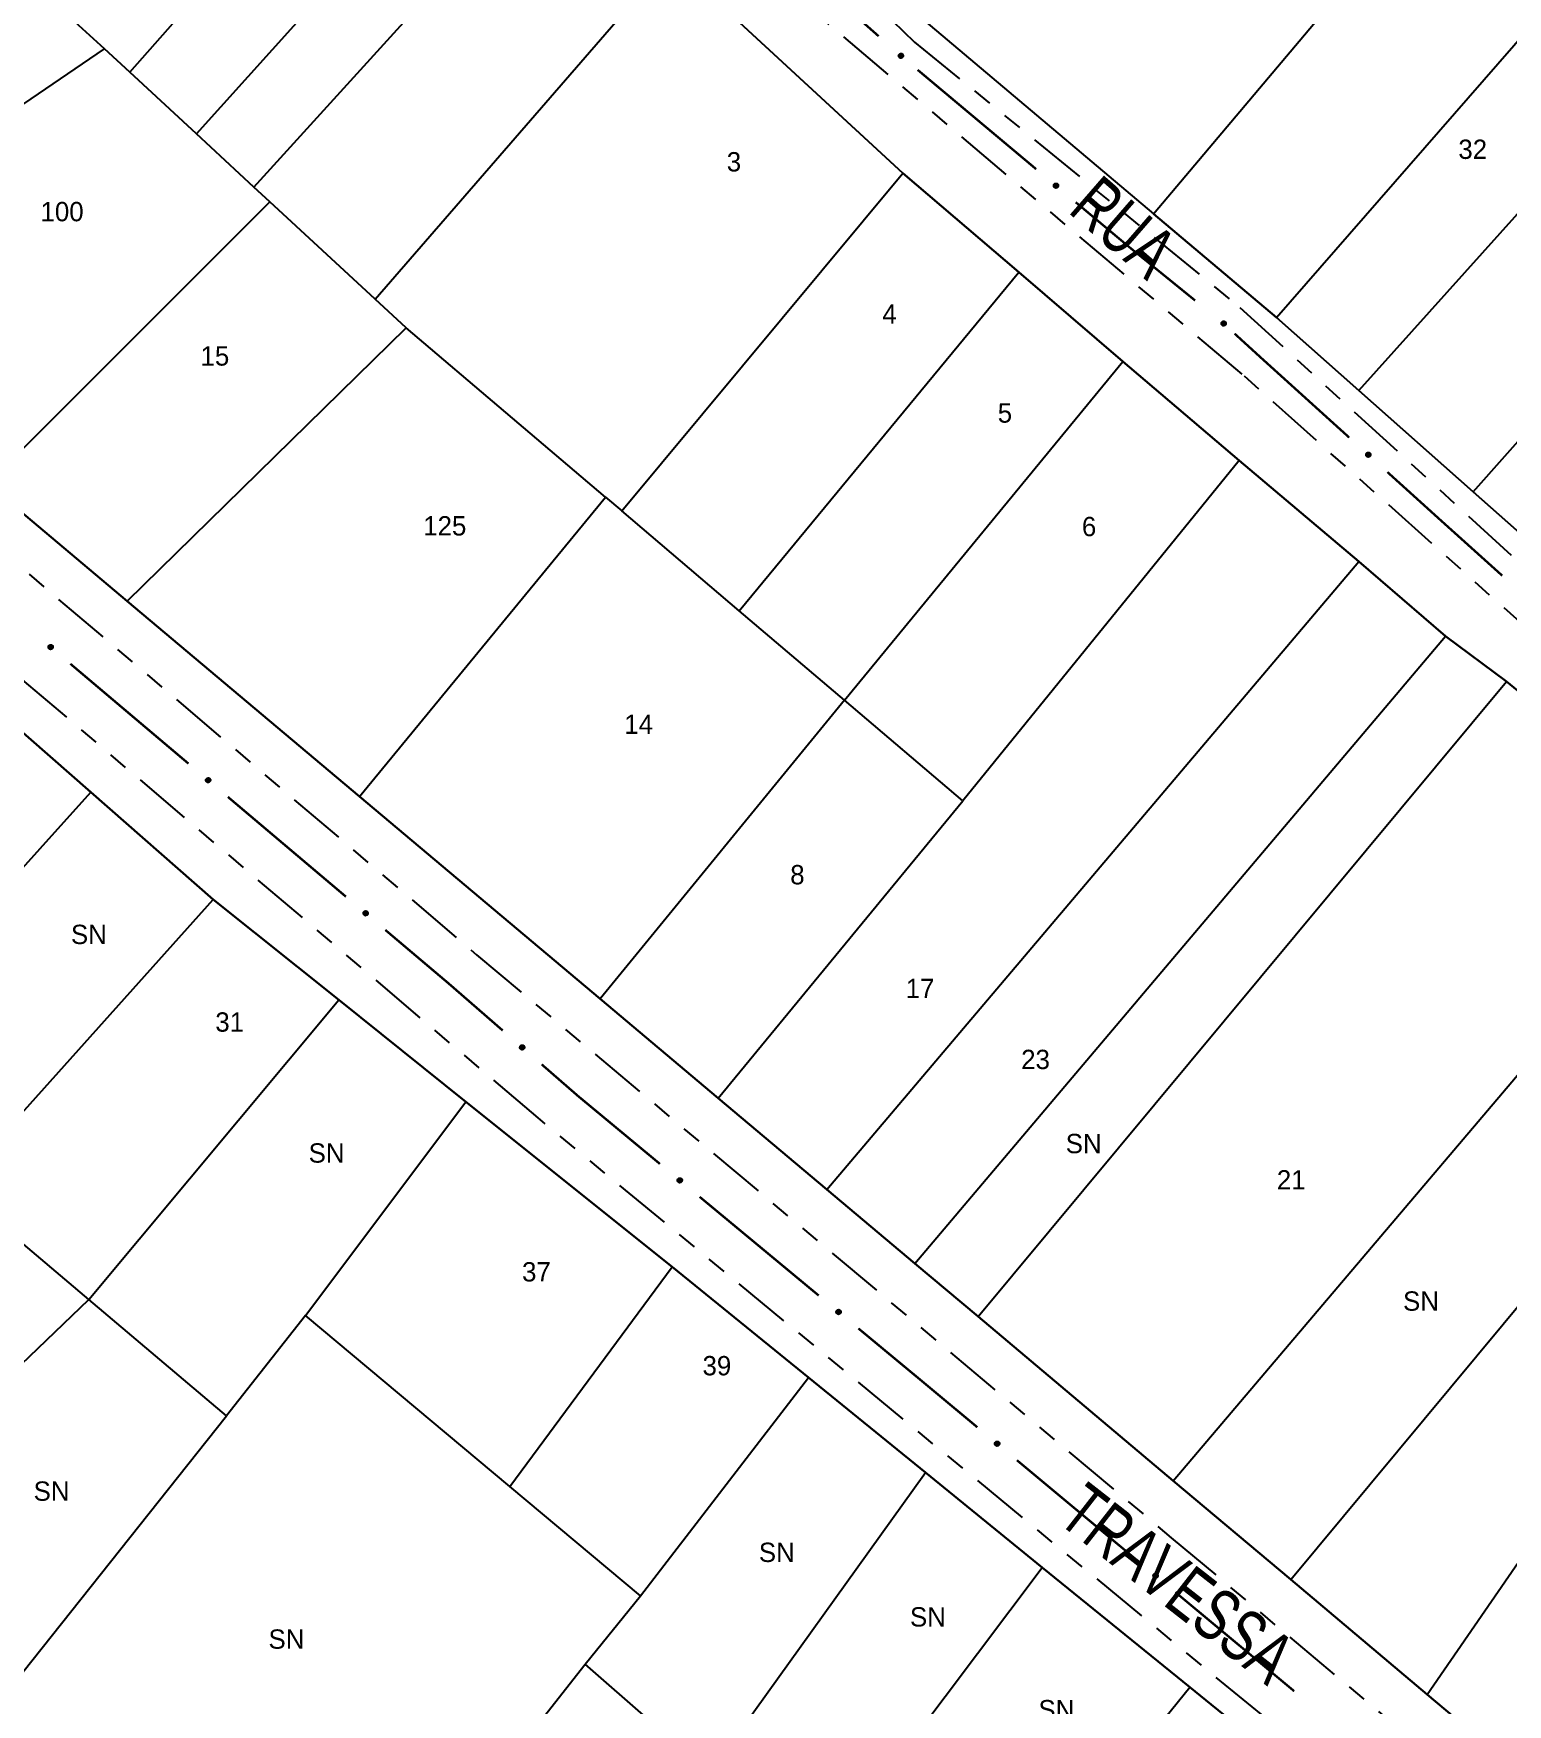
# Model space of a CAD drawing. Extents: x 204373 to 205952, y 4873300 to 4875179.
# Drawn here: x 205316.6 to 205431, y 4874105.6 to 4874235.3 of the extents above; entities that cross this region are included whole.
import ezdxf
from ezdxf.enums import TextEntityAlignment as Align

# ---------------------------------------------------------------- set-up
doc = ezdxf.new("R2010")
doc.units = 0
doc.header["$LTSCALE"] = 1.5
doc.header["$MEASUREMENT"] = 0
doc.linetypes.add('TRACO_25', pattern=[8, 3, -1, 1, -1, 1, -1])
for name, color, linetype in [('CD_MALHA_LOTES', 7, 'CONTINUOUS'), ('RU-QUADRA', 220, 'CONTINUOUS'), ('SV-EIXO-RUA-N-PAV', 6, 'CONTINUOUS'), ('SV-RUA-NAO-PAV', 7, 'CONTINUOUS'), ('SV-TXT-RUA-N-PAV', 7, 'CONTINUOUS'), ('Th_NmrPort', 1, 'CONTINUOUS')]:
    doc.layers.add(name, color=color, linetype=linetype)
doc.styles.add('ARIAL', font='ARIAL.SHX')

msp = doc.modelspace()

# ---------------------------------------------------------------- linework, layer by layer
at = {"layer": 'CD_MALHA_LOTES', "linetype": 'Continuous', "flags": 128}
for points in [[(205324.058818, 4874232.318203), (205347.461027, 4874258.823812)], [(205329.233176, 4874227.533693), (205352.819188, 4874253.740429)], [(205333.697583, 4874223.405646), (205357.215628, 4874249.309642)], [(205403.486525, 4874221.331145), (205423.035667, 4874244.511435)], [(205343.105404, 4874214.706633), (205366.008507, 4874241.135012)], [(205366.008507, 4874241.135012), (205384.04078, 4874224.476626)], [(205322.110317, 4874234.119899), (205316.685948, 4874239.07418)], [(205384.007155, 4874237.757355), (205403.486525, 4874221.331145)], [(205413.036014, 4874213.278426), (205432.513536, 4874235.599228)], [(205294.915283, 4874215.617747), (205322.110317, 4874234.119899)], [(205324.058818, 4874232.318203), (205322.110317, 4874234.119899)], [(205419.418702, 4874207.62716), (205442.510562, 4874233.294912)], [(205329.233176, 4874227.533693), (205324.058818, 4874232.318203)], [(205333.697583, 4874223.405646), (205329.233176, 4874227.533693)], [(205428.307306, 4874199.757143), (205451.66628, 4874226.048678)], [(205334.929156, 4874222.266862), (205333.697583, 4874223.405646)], [(205362.239125, 4874198.267945), (205384.04078, 4874224.476626)], [(205384.04078, 4874224.476626), (205393.041818, 4874216.797111)], [(205313.025006, 4874200.386391), (205334.929156, 4874222.266862)], [(205343.105404, 4874214.706633), (205334.929156, 4874222.266862)], [(205413.036014, 4874213.278426), (205403.486525, 4874221.331145)], [(205371.354912, 4874190.5217), (205393.041818, 4874216.797111)], [(205393.041818, 4874216.797111), (205401.111331, 4874209.879072)], [(205345.503237, 4874212.489459), (205343.105404, 4874214.706633)], [(205419.418702, 4874207.62716), (205413.036014, 4874213.278426)], [(205323.848687, 4874191.28303), (205345.503237, 4874212.489459)], [(205360.97276, 4874199.344053), (205345.503237, 4874212.489459)], [(205379.520457, 4874183.582934), (205401.111331, 4874209.879072)], [(205401.111331, 4874209.879072), (205410.152151, 4874202.198899)], [(205428.307306, 4874199.757143), (205419.418702, 4874207.62716)], [(205410.152151, 4874202.198899), (205388.711997, 4874175.772317)], [(205410.152151, 4874202.198899), (205419.441579, 4874194.341076)], [(205323.848687, 4874191.28303), (205313.025006, 4874200.386391)], [(205341.88527, 4874176.113189), (205360.97276, 4874199.344053)], [(205360.97276, 4874199.344053), (205362.239125, 4874198.267945)], [(205437.047907, 4874192.018169), (205428.307306, 4874199.757143)], [(205371.354912, 4874190.5217), (205362.239125, 4874198.267945)], [(205378.153209, 4874145.60969), (205419.441579, 4874194.341076)], [(205419.441579, 4874194.341076), (205426.15043, 4874188.54947)], [(205341.88527, 4874176.113189), (205323.848687, 4874191.28303)], [(205379.520457, 4874183.582934), (205371.354912, 4874190.5217)], [(205384.985221, 4874139.86356), (205426.15043, 4874188.54947)], [(205426.15043, 4874188.54947), (205430.890341, 4874185.046057)], [(205389.878553, 4874135.747977), (205430.890341, 4874185.046057)], [(205430.890341, 4874185.046057), (205446.698875, 4874172.10001)], [(205313.014924, 4874183.448838), (205321.02963, 4874176.437127)], [(205379.520457, 4874183.582934), (205360.553736, 4874160.411896)], [(205388.711997, 4874175.772317), (205379.520457, 4874183.582934)], [(205301.809273, 4874155.118907), (205321.02963, 4874176.437127)], [(205321.02963, 4874176.437127), (205330.533667, 4874168.122468)], [(205360.553736, 4874160.411896), (205341.88527, 4874176.113189)], [(205369.722237, 4874152.70064), (205388.711997, 4874175.772317)], [(205405.027231, 4874123.007036), (205446.698875, 4874172.10001)], [(205310.533368, 4874145.830083), (205330.533667, 4874168.122468)], [(205330.533667, 4874168.122468), (205340.277889, 4874160.321019)], [(205414.140844, 4874115.341944), (205455.417263, 4874164.960279)], [(205320.880262, 4874137.083412), (205340.277889, 4874160.321019)], [(205340.277889, 4874160.321019), (205350.148369, 4874152.418485)], [(205369.722237, 4874152.70064), (205360.553736, 4874160.411896)], [(205337.705678, 4874135.848418), (205350.148369, 4874152.418485)], [(205350.148369, 4874152.418485), (205366.134938, 4874139.619269)], [(205378.153209, 4874145.60969), (205369.722237, 4874152.70064)], [(205320.880262, 4874137.083412), (205310.533368, 4874145.830083)], [(205384.985221, 4874139.86356), (205378.153209, 4874145.60969)], [(205353.557564, 4874122.567108), (205366.134938, 4874139.619269)], [(205366.134938, 4874139.619269), (205376.730424, 4874131.015825)], [(205389.878553, 4874135.747977), (205384.985221, 4874139.86356)], [(205297.224481, 4874114.369354), (205320.880262, 4874137.083412)], [(205331.568802, 4874128.047932), (205320.880262, 4874137.083412)], [(205337.705678, 4874135.848418), (205331.568802, 4874128.047932)], [(205353.557564, 4874122.567108), (205337.705678, 4874135.848418)], [(205405.027231, 4874123.007036), (205389.878553, 4874135.747977)], [(205363.694975, 4874114.073601), (205376.730424, 4874131.015825)], [(205376.730424, 4874131.015825), (205385.807075, 4874123.645662)], [(205424.731782, 4874106.434334), (205441.537969, 4874130.811851)], [(205311.246531, 4874102.484626), (205331.568802, 4874128.047932)], [(205369.059721, 4874100.320716), (205385.807075, 4874123.645662)], [(205385.807075, 4874123.645662), (205394.869824, 4874116.286788)], [(205363.694975, 4874114.073601), (205353.557564, 4874122.567108)], [(205414.140844, 4874115.341944), (205405.027231, 4874123.007036)], [(205377.361339, 4874093.039788), (205394.869824, 4874116.286788)], [(205394.869824, 4874116.286788), (205406.317276, 4874106.991554)], [(205424.731782, 4874106.434334), (205414.140844, 4874115.341944)], [(205359.406556, 4874108.787016), (205363.694975, 4874114.073601)], [(205337.177399, 4874080.506291), (205359.406556, 4874108.787016)], [(205369.059721, 4874100.320716), (205359.406556, 4874108.787016)], [(205387.69413, 4874083.977423), (205406.317276, 4874106.991554)], [(205406.317276, 4874106.991554), (205417.88584, 4874097.59798)], [(205435.202952, 4874097.627456), (205424.731782, 4874106.434334)]]:
    msp.add_lwpolyline(points, dxfattribs=at)
at = {"layer": 'RU-QUADRA', "linetype": 'Continuous', "flags": 128}
msp.add_lwpolyline([(205510.289089, 4874220.050149), (205485.82577, 4874241.694844), (205477.194549, 4874249.331589), (205471.980414, 4874253.94496), (205464.498904, 4874260.564463), (205458.742791, 4874265.657365), (205446.339677, 4874275.775341), (205430.390427, 4874288.786116), (205422.733798, 4874280.362642), (205414.438543, 4874271.23658), (205405.302854, 4874261.185912), (205384.007155, 4874237.757355), (205403.486525, 4874221.331145), (205413.036014, 4874213.278426), (205419.418702, 4874207.62716), (205428.307306, 4874199.757143), (205437.047907, 4874192.018169), (205463.981199, 4874168.171291), (205471.883533, 4874176.589562), (205480.151688, 4874185.397539), (205488.558932, 4874194.722405), (205497.147994, 4874204.248934), (205504.816006, 4874213.469163)], close=True, dxfattribs=at)
for points in [[(205417.88584, 4874097.59798), (205406.317276, 4874106.991554), (205394.869824, 4874116.286788), (205385.807075, 4874123.645662), (205376.730424, 4874131.015825), (205366.134938, 4874139.619269), (205350.148369, 4874152.418485), (205340.277889, 4874160.321019), (205330.533667, 4874168.122468), (205321.02963, 4874176.437127), (205313.014924, 4874183.448838), (205302.982163, 4874192.226055), (205293.873366, 4874200.194937), (205285.178129, 4874207.802014), (205276.467192, 4874215.422826), (205266.565296, 4874224.085555), (205259.498115, 4874230.268318), (205254.239624, 4874234.868738), (205234.524839, 4874252.116329)], [(205446.698875, 4874172.10001), (205430.890341, 4874185.046057), (205426.15043, 4874188.54947), (205419.441579, 4874194.341076), (205410.152151, 4874202.198899), (205401.111331, 4874209.879072), (205393.041818, 4874216.797111), (205384.04078, 4874224.476626), (205366.008507, 4874241.135012)], [(205268.06684, 4874238.198887), (205277.241737, 4874230.482253), (205282.094835, 4874226.400508), (205288.486541, 4874221.024703), (205294.915283, 4874215.617747), (205313.025006, 4874200.386391), (205323.848687, 4874191.28303), (205341.88527, 4874176.113189), (205360.553736, 4874160.411896), (205369.722237, 4874152.70064), (205378.153209, 4874145.60969), (205384.985221, 4874139.86356), (205389.878553, 4874135.747977), (205405.027231, 4874123.007036), (205414.140844, 4874115.341944), (205424.731782, 4874106.434334), (205435.202952, 4874097.627456)]]:
    msp.add_lwpolyline(points, dxfattribs=at)
at = {"layer": 'SV-EIXO-RUA-N-PAV', "const_width": 0.18}
for points in [[(205380.106983, 4874236.933626), (205382.168803, 4874235.112351)], [(205385.195811, 4874232.498061), (205394.395586, 4874224.793249)], [(205397.462178, 4874222.224978), (205401.295418, 4874219.01464)], [(205401.295418, 4874219.01464), (205401.579138, 4874218.777024)], [(205401.579138, 4874218.777024), (205406.728091, 4874214.600406)], [(205409.790483, 4874212.029313), (205411.267454, 4874210.680774)], [(205411.267454, 4874210.680774), (205411.841565, 4874210.156586)], [(205411.841565, 4874210.156586), (205418.681177, 4874203.969846)], [(205421.647639, 4874201.286546), (205425.355717, 4874197.93242)], [(205425.355717, 4874197.93242), (205425.735312, 4874197.58906)], [(205425.735312, 4874197.58906), (205430.558518, 4874193.249383)], [(205319.446815, 4874186.411899), (205328.612257, 4874178.666276)], [(205331.667404, 4874176.084402), (205340.832846, 4874168.338779)], [(205343.887994, 4874165.756905), (205348.470715, 4874161.884094)], [(205348.470715, 4874161.884094), (205348.807312, 4874161.599639)], [(205348.807312, 4874161.599639), (205353.001776, 4874157.95103)], [(205356.019753, 4874155.325803), (205358.283235, 4874153.356883)], [(205358.283235, 4874153.356883), (205358.862366, 4874152.853119)], [(205358.862366, 4874152.853119), (205365.200128, 4874147.599016)], [(205368.279542, 4874145.046134), (205377.517785, 4874137.387487)], [(205380.597199, 4874134.834604), (205385.216321, 4874131.005281)], [(205385.216321, 4874131.005281), (205385.446275, 4874130.814646)], [(205385.446275, 4874130.814646), (205389.827018, 4874127.16582)], [(205392.900522, 4874124.605825), (205402.121034, 4874116.925841)], [(205405.194538, 4874114.365846), (205412.878298, 4874107.96586)], [(205412.878298, 4874107.96586), (205413.476459, 4874107.467637)], [(205413.476459, 4874107.467637), (205414.413956, 4874106.684551)]]:
    msp.add_lwpolyline(points, dxfattribs=at)
at = {"layer": 'SV-EIXO-RUA-N-PAV'}
for points in [[(205383.856714, 4874233.763141), (205383.905366, 4874233.76814), (205383.948203, 4874233.762487), (205383.982573, 4874233.747488), (205384.00949, 4874233.726315), (205384.034587, 4874233.701553), (205384.054382, 4874233.671005), (205384.068842, 4874233.632233), (205384.074199, 4874233.583463), (205384.065524, 4874233.539962), (205384.052623, 4874233.505479), (205384.032161, 4874233.47614), (205384.007697, 4874233.452163), (205383.975285, 4874233.43265), (205383.93585, 4874233.41838), (205383.88668, 4874233.41418), (205383.844722, 4874233.42001), (205383.811858, 4874233.43539), (205383.782494, 4874233.456148), (205383.757175, 4874233.481736), (205383.737916, 4874233.511835), (205383.72362, 4874233.551565), (205383.720118, 4874233.600151), (205383.725455, 4874233.642065), (205383.740369, 4874233.675136), (205383.761457, 4874233.703586), (205383.785987, 4874233.72906), (205383.815867, 4874233.750237), (205383.856714, 4874233.763141)], [(205395.889409, 4874223.685759), (205395.938061, 4874223.690757), (205395.980898, 4874223.685104), (205396.015268, 4874223.670106), (205396.042185, 4874223.648933), (205396.067282, 4874223.624171), (205396.087077, 4874223.593622), (205396.101538, 4874223.55485), (205396.106894, 4874223.506081), (205396.098219, 4874223.46258), (205396.085318, 4874223.428096), (205396.064856, 4874223.398758), (205396.040392, 4874223.37478), (205396.00798, 4874223.355268), (205395.968545, 4874223.340997), (205395.919375, 4874223.336798), (205395.877418, 4874223.342628), (205395.844554, 4874223.358008), (205395.815189, 4874223.378766), (205395.78987, 4874223.404353), (205395.770611, 4874223.434452), (205395.756315, 4874223.474183), (205395.752813, 4874223.522769), (205395.75815, 4874223.564683), (205395.773065, 4874223.597754), (205395.794152, 4874223.626203), (205395.818682, 4874223.651677), (205395.848562, 4874223.672854), (205395.889409, 4874223.685759)], [(205408.904627, 4874212.9872), (205408.953448, 4874212.990113), (205408.996004, 4874212.982633), (205409.029702, 4874212.966179), (205409.055688, 4874212.943874), (205409.079703, 4874212.918061), (205409.098174, 4874212.886694), (205409.110962, 4874212.847339), (205409.114228, 4874212.798385), (205409.1037, 4874212.755294), (205409.089336, 4874212.721394), (205409.067638, 4874212.692958), (205409.042171, 4874212.670049), (205409.008954, 4874212.65194), (205408.968945, 4874212.63937), (205408.919641, 4874212.637277), (205408.877971, 4874212.644896), (205408.845795, 4874212.661668), (205408.817345, 4874212.683662), (205408.793143, 4874212.710309), (205408.77519, 4874212.741205), (205408.762606, 4874212.78151), (205408.761185, 4874212.830201), (205408.76831, 4874212.871849), (205408.784625, 4874212.904252), (205408.80691, 4874212.931773), (205408.832507, 4874212.956175), (205408.863265, 4874212.976055), (205408.904627, 4874212.9872)], [(205420.131697, 4874202.806218), (205420.180505, 4874202.809358), (205420.223094, 4874202.802076), (205420.256868, 4874202.785779), (205420.282958, 4874202.763595), (205420.307093, 4874202.737894), (205420.32571, 4874202.706613), (205420.338681, 4874202.667318), (205420.342175, 4874202.61838), (205420.331848, 4874202.575241), (205420.317642, 4874202.541274), (205420.296076, 4874202.512737), (205420.270716, 4874202.48971), (205420.237584, 4874202.471447), (205420.197634, 4874202.45869), (205420.148339, 4874202.456368), (205420.106634, 4874202.463793), (205420.074381, 4874202.480415), (205420.045829, 4874202.502277), (205420.021503, 4874202.528811), (205420.003406, 4874202.559622), (205419.990635, 4874202.599869), (205419.988988, 4874202.648553), (205419.995918, 4874202.690233), (205420.012083, 4874202.722711), (205420.034239, 4874202.750336), (205420.059722, 4874202.774857), (205420.090388, 4874202.79488), (205420.131697, 4874202.806218)], [(205317.880553, 4874187.879655), (205317.929227, 4874187.884437), (205317.972038, 4874187.878594), (205318.006342, 4874187.863443), (205318.033164, 4874187.842151), (205318.058151, 4874187.817277), (205318.07781, 4874187.786641), (205318.092098, 4874187.747805), (205318.097237, 4874187.699012), (205318.088369, 4874187.65555), (205318.075315, 4874187.621124), (205318.054723, 4874187.591877), (205318.030152, 4874187.568008), (205317.997654, 4874187.54864), (205317.958156, 4874187.534545), (205317.908968, 4874187.530564), (205317.867037, 4874187.536581), (205317.834241, 4874187.552106), (205317.80497, 4874187.572995), (205317.779764, 4874187.598694), (205317.76064, 4874187.628879), (205317.74652, 4874187.668672), (205317.743234, 4874187.717273), (205317.748758, 4874187.759163), (205317.763819, 4874187.792168), (205317.785032, 4874187.820523), (205317.809676, 4874187.845888), (205317.839649, 4874187.866932), (205317.880553, 4874187.879655)], [(205330.101143, 4874177.552158), (205330.149817, 4874177.55694), (205330.192628, 4874177.551097), (205330.226931, 4874177.535946), (205330.253753, 4874177.514654), (205330.27874, 4874177.48978), (205330.2984, 4874177.459144), (205330.312687, 4874177.420308), (205330.317827, 4874177.371515), (205330.308959, 4874177.328053), (205330.295904, 4874177.293627), (205330.275312, 4874177.26438), (205330.250742, 4874177.240512), (205330.218244, 4874177.221143), (205330.178746, 4874177.207048), (205330.129558, 4874177.203067), (205330.087626, 4874177.209084), (205330.054831, 4874177.22461), (205330.025559, 4874177.245498), (205330.000354, 4874177.271198), (205329.981229, 4874177.301382), (205329.96711, 4874177.341175), (205329.963824, 4874177.389776), (205329.969347, 4874177.431666), (205329.984408, 4874177.464671), (205330.005622, 4874177.493026), (205330.030265, 4874177.518391), (205330.060238, 4874177.539435), (205330.101143, 4874177.552158)], [(205342.321732, 4874167.224661), (205342.370406, 4874167.229443), (205342.413217, 4874167.2236), (205342.447521, 4874167.208449), (205342.474343, 4874167.187157), (205342.49933, 4874167.162283), (205342.518989, 4874167.131647), (205342.533277, 4874167.092811), (205342.538416, 4874167.044018), (205342.529548, 4874167.000556), (205342.516494, 4874166.96613), (205342.495902, 4874166.936883), (205342.471331, 4874166.913015), (205342.438833, 4874166.893646), (205342.399336, 4874166.879551), (205342.350147, 4874166.875571), (205342.308216, 4874166.881587), (205342.275421, 4874166.897113), (205342.246149, 4874166.918001), (205342.220943, 4874166.943701), (205342.201819, 4874166.973885), (205342.187699, 4874167.013679), (205342.184413, 4874167.06228), (205342.189937, 4874167.104169), (205342.204998, 4874167.137174), (205342.226211, 4874167.165529), (205342.250855, 4874167.190894), (205342.280828, 4874167.211938), (205342.321732, 4874167.224661)], [(205354.474605, 4874156.81577), (205354.523342, 4874156.819857), (205354.566065, 4874156.813403), (205354.600149, 4874156.797764), (205354.626664, 4874156.776091), (205354.651294, 4874156.750863), (205354.670513, 4874156.719949), (205354.684245, 4874156.680914), (205354.688688, 4874156.632052), (205354.6792, 4874156.588721), (205354.665656, 4874156.554485), (205354.644648, 4874156.525535), (205354.619739, 4874156.50202), (205354.586968, 4874156.483117), (205354.547273, 4874156.469588), (205354.498033, 4874156.466309), (205354.456192, 4874156.472924), (205354.423621, 4874156.488916), (205354.394651, 4874156.51022), (205354.369815, 4874156.536277), (205354.351123, 4874156.566731), (205354.337573, 4874156.606723), (205354.334982, 4874156.655365), (205354.341102, 4874156.697172), (205354.356633, 4874156.729959), (205354.378249, 4874156.758008), (205354.403252, 4874156.783019), (205354.433523, 4874156.803633), (205354.474605, 4874156.81577)], [(205366.699478, 4874146.499021), (205366.748105, 4874146.504262), (205366.790969, 4874146.498824), (205366.825414, 4874146.483998), (205366.852436, 4874146.46296), (205366.877657, 4874146.438324), (205366.897605, 4874146.407875), (205366.912259, 4874146.369176), (205366.91786, 4874146.320434), (205366.909403, 4874146.27689), (205366.896674, 4874146.242342), (205366.87636, 4874146.212902), (205366.852016, 4874146.188802), (205366.819702, 4874146.169127), (205366.78034, 4874146.154659), (205366.731191, 4874146.150214), (205366.689205, 4874146.155834), (205366.656264, 4874146.171049), (205366.626796, 4874146.191659), (205366.601349, 4874146.21712), (205366.58194, 4874146.247122), (205366.567445, 4874146.28678), (205366.5637, 4874146.335348), (205366.568827, 4874146.377288), (205366.583576, 4874146.410434), (205366.60452, 4874146.438988), (205366.628922, 4874146.464585), (205366.658696, 4874146.485912), (205366.699478, 4874146.499021)], [(205379.017135, 4874136.287491), (205379.065761, 4874136.292733), (205379.108626, 4874136.287295), (205379.143071, 4874136.272469), (205379.170093, 4874136.251431), (205379.195314, 4874136.226794), (205379.215262, 4874136.196346), (205379.229916, 4874136.157647), (205379.235517, 4874136.108904), (205379.22706, 4874136.06536), (205379.214331, 4874136.030813), (205379.194017, 4874136.001373), (205379.169673, 4874135.977273), (205379.137359, 4874135.957598), (205379.097996, 4874135.94313), (205379.048848, 4874135.938685), (205379.006862, 4874135.944305), (205378.973921, 4874135.95952), (205378.944453, 4874135.98013), (205378.919006, 4874136.005591), (205378.899597, 4874136.035593), (205378.885102, 4874136.075251), (205378.881357, 4874136.123819), (205378.886484, 4874136.165759), (205378.901232, 4874136.198905), (205378.922177, 4874136.227459), (205378.946579, 4874136.253056), (205378.976353, 4874136.274382), (205379.017135, 4874136.287491)], [(205391.323821, 4874126.062361), (205391.372459, 4874126.067491), (205391.415311, 4874126.061953), (205391.449722, 4874126.047048), (205391.476695, 4874126.025947), (205391.501859, 4874126.001253), (205391.521737, 4874125.970758), (205391.536301, 4874125.932025), (205391.541789, 4874125.88327), (205391.533231, 4874125.839746), (205391.520423, 4874125.805228), (205391.500041, 4874125.775834), (205391.475641, 4874125.751791), (205391.443282, 4874125.732191), (205391.403886, 4874125.717814), (205391.354727, 4874125.713482), (205391.312754, 4874125.719199), (205391.279849, 4874125.734491), (205391.250429, 4874125.755169), (205391.22504, 4874125.780688), (205391.205701, 4874125.810735), (205391.191297, 4874125.850427), (205391.187665, 4874125.899003), (205391.192889, 4874125.940932), (205391.207714, 4874125.974043), (205391.228724, 4874126.002549), (205391.253186, 4874126.028089), (205391.283008, 4874126.049347), (205391.323821, 4874126.062361)], [(205403.617837, 4874115.822382), (205403.666475, 4874115.827512), (205403.709327, 4874115.821974), (205403.743738, 4874115.807069), (205403.770711, 4874115.785968), (205403.795875, 4874115.761274), (205403.815753, 4874115.730779), (205403.830317, 4874115.692046), (205403.835805, 4874115.643291), (205403.827247, 4874115.599767), (205403.814439, 4874115.565249), (205403.794057, 4874115.535855), (205403.769657, 4874115.511812), (205403.737298, 4874115.492212), (205403.697902, 4874115.477835), (205403.648743, 4874115.473503), (205403.60677, 4874115.47922), (205403.573865, 4874115.494512), (205403.544445, 4874115.51519), (205403.519057, 4874115.540709), (205403.499717, 4874115.570756), (205403.485313, 4874115.610448), (205403.481681, 4874115.659024), (205403.486905, 4874115.700953), (205403.50173, 4874115.734064), (205403.52274, 4874115.76257), (205403.547202, 4874115.78811), (205403.577024, 4874115.809368), (205403.617837, 4874115.822382)]]:
    msp.add_lwpolyline(points, close=True, dxfattribs=at)
for points in [[(205383.785987, 4874233.72906), (205384.065524, 4874233.539962)], [(205383.804462, 4874233.736503), (205384.06663, 4874233.564993)], [(205383.815867, 4874233.750237), (205384.074199, 4874233.583463)], [(205383.83578, 4874233.754771), (205384.067611, 4874233.608668)], [(205383.856714, 4874233.763141), (205384.068842, 4874233.632233)], [(205383.883326, 4874233.764787), (205384.055672, 4874233.656044)], [(205383.905366, 4874233.76814), (205384.054382, 4874233.671005)], [(205383.929799, 4874233.765022), (205384.037064, 4874233.691206)], [(205383.948203, 4874233.762487), (205384.034587, 4874233.701553)], [(205383.720118, 4874233.600151), (205383.975285, 4874233.43265)], [(205383.72362, 4874233.551565), (205383.93585, 4874233.41838)], [(205383.723807, 4874233.618947), (205383.987191, 4874233.444639)], [(205383.725455, 4874233.642065), (205384.007697, 4874233.452163)], [(205383.725795, 4874233.574565), (205383.952905, 4874233.427077)], [(205383.735079, 4874233.655783), (205384.017293, 4874233.465705)], [(205383.736518, 4874233.529988), (205383.905019, 4874233.420905)], [(205383.737916, 4874233.511835), (205383.88668, 4874233.41418)], [(205383.740369, 4874233.675136), (205384.032161, 4874233.47614)], [(205383.751281, 4874233.494486), (205383.860468, 4874233.42084)], [(205383.752628, 4874233.687362), (205384.039366, 4874233.489935)], [(205383.757175, 4874233.481736), (205383.844722, 4874233.42001)], [(205383.761457, 4874233.703586), (205384.052623, 4874233.505479)], [(205383.777329, 4874233.714731), (205384.056404, 4874233.527281)], [(205395.752813, 4874223.522769), (205396.00798, 4874223.355268)], [(205395.756315, 4874223.474183), (205395.968545, 4874223.340997)], [(205395.756503, 4874223.541564), (205396.019886, 4874223.367256)], [(205395.75815, 4874223.564683), (205396.040392, 4874223.37478)], [(205395.75849, 4874223.497183), (205395.9856, 4874223.349695)], [(205395.767774, 4874223.5784), (205396.049988, 4874223.388322)], [(205395.769213, 4874223.452606), (205395.937715, 4874223.343523)], [(205395.770611, 4874223.434452), (205395.919375, 4874223.336798)], [(205395.773065, 4874223.597754), (205396.064856, 4874223.398758)], [(205395.783976, 4874223.417103), (205395.893164, 4874223.343457)], [(205395.785323, 4874223.60998), (205396.072061, 4874223.412553)], [(205395.78987, 4874223.404353), (205395.877418, 4874223.342628)], [(205395.794152, 4874223.626203), (205396.085318, 4874223.428096)], [(205395.810024, 4874223.637348), (205396.0891, 4874223.449899)], [(205395.818682, 4874223.651677), (205396.098219, 4874223.46258)], [(205395.837158, 4874223.659121), (205396.099325, 4874223.487611)], [(205395.848562, 4874223.672854), (205396.106894, 4874223.506081)], [(205395.868475, 4874223.677388), (205396.100306, 4874223.531286)], [(205395.889409, 4874223.685759), (205396.101538, 4874223.55485)], [(205395.916021, 4874223.687405), (205396.088367, 4874223.578662)], [(205395.938061, 4874223.690757), (205396.087077, 4874223.593622)], [(205395.962494, 4874223.68764), (205396.06976, 4874223.613824)], [(205395.980898, 4874223.685104), (205396.067282, 4874223.624171)], [(205408.863265, 4874212.976055), (205409.114228, 4874212.798385)], [(205408.883354, 4874212.979733), (205409.108724, 4874212.823849)], [(205408.904627, 4874212.9872), (205409.110962, 4874212.847339)], [(205408.931285, 4874212.987707), (205409.098823, 4874212.871692)], [(205408.953448, 4874212.990113), (205409.098174, 4874212.886694)], [(205408.977726, 4874212.985954), (205409.081736, 4874212.907618)], [(205408.996004, 4874212.982633), (205409.079703, 4874212.918061)], [(205408.761185, 4874212.830201), (205409.008954, 4874212.65194)], [(205408.762606, 4874212.78151), (205408.968945, 4874212.63937)], [(205408.765675, 4874212.848822), (205409.021363, 4874212.663409)], [(205408.765762, 4874212.804396), (205408.986357, 4874212.64733)], [(205408.76831, 4874212.871849), (205409.042171, 4874212.670049)], [(205408.774569, 4874212.759401), (205408.938251, 4874212.643211)], [(205408.77519, 4874212.741205), (205408.919641, 4874212.637277)], [(205408.778512, 4874212.885142), (205409.052338, 4874212.683168)], [(205408.784625, 4874212.904252), (205409.067638, 4874212.692958)], [(205408.7878, 4874212.7233), (205408.893738, 4874212.645052)], [(205408.793143, 4874212.710309), (205408.877971, 4874212.644896)], [(205408.797395, 4874212.915942), (205409.075427, 4874212.706432)], [(205408.80691, 4874212.931773), (205409.089336, 4874212.721394)], [(205408.823244, 4874212.942229), (205409.094047, 4874212.743016)], [(205408.832507, 4874212.956175), (205409.1037, 4874212.755294)], [(205408.851284, 4874212.962821), (205409.105876, 4874212.780256)], [(205419.988988, 4874202.648553), (205420.237584, 4874202.471447)], [(205419.990635, 4874202.599869), (205420.197634, 4874202.45869)], [(205419.993391, 4874202.667194), (205420.249939, 4874202.482973)], [(205419.993685, 4874202.622769), (205420.215008, 4874202.466731)], [(205419.995918, 4874202.690233), (205420.270716, 4874202.48971)], [(205420.006058, 4874202.703574), (205420.280821, 4874202.502876)], [(205420.012083, 4874202.722711), (205420.296076, 4874202.512737)], [(205420.024798, 4874202.734461), (205420.303802, 4874202.526248)], [(205420.034239, 4874202.750336), (205420.317642, 4874202.541274)], [(205420.050524, 4874202.760868), (205420.322252, 4874202.562917)], [(205420.059722, 4874202.774857), (205420.331848, 4874202.575241)], [(205420.078468, 4874202.78159), (205420.333907, 4874202.600212)], [(205420.090388, 4874202.79488), (205420.342175, 4874202.61838)], [(205420.110459, 4874202.798651), (205420.336552, 4874202.643818)], [(205420.131697, 4874202.806218), (205420.338681, 4874202.667318)], [(205420.158352, 4874202.806848), (205420.326428, 4874202.691614)], [(205420.180505, 4874202.809358), (205420.32571, 4874202.706613)], [(205420.204801, 4874202.805311), (205420.309174, 4874202.72746)], [(205420.223094, 4874202.802076), (205420.307093, 4874202.737894)], [(205420.0027, 4874202.577816), (205420.166922, 4874202.462389)], [(205420.003406, 4874202.559622), (205420.148339, 4874202.456368)], [(205420.0161, 4874202.541776), (205420.122401, 4874202.464022)], [(205420.021503, 4874202.528811), (205420.106634, 4874202.463793)], [(205317.743234, 4874187.717273), (205317.997654, 4874187.54864)], [(205317.74652, 4874187.668672), (205317.958156, 4874187.534545)], [(205317.747007, 4874187.736052), (205318.009614, 4874187.560576)], [(205317.748758, 4874187.759163), (205318.030152, 4874187.568008)], [(205317.748797, 4874187.691663), (205317.97525, 4874187.543167)], [(205317.758442, 4874187.772838), (205318.039809, 4874187.581508)], [(205317.759322, 4874187.647038), (205317.927337, 4874187.537207)], [(205317.76064, 4874187.628879), (205317.908968, 4874187.530564)], [(205317.763819, 4874187.792168), (205318.054723, 4874187.591877)], [(205317.773927, 4874187.611471), (205317.882786, 4874187.53734)], [(205317.776131, 4874187.804339), (205318.061989, 4874187.60564)], [(205317.779764, 4874187.598694), (205317.867037, 4874187.536581)], [(205317.785032, 4874187.820523), (205318.075315, 4874187.621124)], [(205317.800954, 4874187.831598), (205318.079193, 4874187.64291)], [(205317.809676, 4874187.845888), (205318.088369, 4874187.65555)], [(205317.828184, 4874187.853249), (205318.089587, 4874187.680576)], [(205317.839649, 4874187.866932), (205318.097237, 4874187.699012)], [(205317.859582, 4874187.871377), (205318.090761, 4874187.724246)], [(205317.880553, 4874187.879655), (205318.092098, 4874187.747805)], [(205317.907172, 4874187.881182), (205318.079033, 4874187.771675)], [(205317.929227, 4874187.884437), (205318.07781, 4874187.786641)], [(205317.953646, 4874187.881211), (205318.060582, 4874187.806919)], [(205317.972038, 4874187.878594), (205318.058151, 4874187.817277)], [(205329.963824, 4874177.389776), (205330.218244, 4874177.221143)], [(205329.96711, 4874177.341175), (205330.178746, 4874177.207048)], [(205329.967597, 4874177.408555), (205330.230203, 4874177.233079)], [(205329.969347, 4874177.431666), (205330.250742, 4874177.240512)], [(205329.969387, 4874177.364166), (205330.195839, 4874177.21567)], [(205329.979032, 4874177.445341), (205330.260398, 4874177.254011)], [(205329.979911, 4874177.319541), (205330.147927, 4874177.209711)], [(205329.981229, 4874177.301382), (205330.129558, 4874177.203067)], [(205329.984408, 4874177.464671), (205330.275312, 4874177.26438)], [(205329.994517, 4874177.283974), (205330.103376, 4874177.209843)], [(205329.996721, 4874177.476842), (205330.282579, 4874177.278143)], [(205330.000354, 4874177.271198), (205330.087626, 4874177.209084)], [(205330.005622, 4874177.493026), (205330.295904, 4874177.293627)], [(205330.021543, 4874177.504101), (205330.299783, 4874177.315413)], [(205330.030265, 4874177.518391), (205330.308959, 4874177.328053)], [(205330.048773, 4874177.525752), (205330.310176, 4874177.353079)], [(205330.060238, 4874177.539435), (205330.317827, 4874177.371515)], [(205330.080172, 4874177.543881), (205330.311351, 4874177.39675)], [(205330.101143, 4874177.552158), (205330.312687, 4874177.420308)], [(205330.127762, 4874177.553686), (205330.299623, 4874177.444178)], [(205330.149817, 4874177.55694), (205330.2984, 4874177.459144)], [(205330.174236, 4874177.553714), (205330.281172, 4874177.479422)], [(205330.192628, 4874177.551097), (205330.27874, 4874177.48978)], [(205342.184413, 4874167.06228), (205342.438833, 4874166.893646)], [(205342.187699, 4874167.013679), (205342.399336, 4874166.879551)], [(205342.188186, 4874167.081059), (205342.450793, 4874166.905582)], [(205342.189937, 4874167.104169), (205342.471331, 4874166.913015)], [(205342.189976, 4874167.036669), (205342.416429, 4874166.888173)], [(205342.199622, 4874167.117844), (205342.480988, 4874166.926514)], [(205342.200501, 4874166.992045), (205342.368516, 4874166.882214)], [(205342.201819, 4874166.973885), (205342.350147, 4874166.875571)], [(205342.204998, 4874167.137174), (205342.495902, 4874166.936883)], [(205342.215106, 4874166.956477), (205342.323965, 4874166.882346)], [(205342.21731, 4874167.149345), (205342.503168, 4874166.950646)], [(205342.220943, 4874166.943701), (205342.308216, 4874166.881587)], [(205342.226211, 4874167.165529), (205342.516494, 4874166.96613)], [(205342.242133, 4874167.176604), (205342.520373, 4874166.987916)], [(205342.250855, 4874167.190894), (205342.529548, 4874167.000556)], [(205342.269363, 4874167.198255), (205342.530766, 4874167.025582)], [(205342.280828, 4874167.211938), (205342.538416, 4874167.044018)], [(205342.300761, 4874167.216384), (205342.531941, 4874167.069253)], [(205342.321732, 4874167.224661), (205342.533277, 4874167.092811)], [(205342.348351, 4874167.226189), (205342.520213, 4874167.116681)], [(205342.370406, 4874167.229443), (205342.518989, 4874167.131647)], [(205342.394825, 4874167.226218), (205342.501761, 4874167.151926)], [(205342.413217, 4874167.2236), (205342.49933, 4874167.162283)], [(205354.334982, 4874156.655365), (205354.586968, 4874156.483117)], [(205354.337573, 4874156.606723), (205354.547273, 4874156.469588)], [(205354.339022, 4874156.674089), (205354.599097, 4874156.494881)], [(205354.340178, 4874156.629678), (205354.564488, 4874156.477964)], [(205354.341102, 4874156.697172), (205354.619739, 4874156.50202)], [(205354.350065, 4874156.584908), (205354.516495, 4874156.47269)], [(205354.350981, 4874156.710707), (205354.629588, 4874156.51538)], [(205354.351123, 4874156.566731), (205354.498033, 4874156.466309)], [(205354.356633, 4874156.729959), (205354.644648, 4874156.525535)], [(205354.364161, 4874156.549135), (205354.47195, 4874156.473458)], [(205354.369118, 4874156.741953), (205354.65211, 4874156.539193)], [(205354.369815, 4874156.536277), (205354.456192, 4874156.472924)], [(205354.378249, 4874156.758008), (205354.665656, 4874156.554485)], [(205354.394327, 4874156.768854), (205354.669845, 4874156.576213)], [(205354.403252, 4874156.783019), (205354.6792, 4874156.588721)], [(205354.421863, 4874156.790115), (205354.680775, 4874156.613728)], [(205354.433523, 4874156.803633), (205354.688688, 4874156.632052)], [(205354.453518, 4874156.807793), (205354.682573, 4874156.657377)], [(205354.474605, 4874156.81577), (205354.684245, 4874156.680914)], [(205354.501243, 4874156.816918), (205354.671523, 4874156.704967)], [(205354.523342, 4874156.819857), (205354.670513, 4874156.719949)], [(205354.547712, 4874156.816283), (205354.653577, 4874156.740472)], [(205354.566065, 4874156.813403), (205354.651294, 4874156.750863)], [(205366.5637, 4874146.335348), (205366.819702, 4874146.169127)], [(205366.567295, 4874146.354162), (205366.831548, 4874146.181175)], [(205366.567445, 4874146.28678), (205366.78034, 4874146.154659)], [(205366.568827, 4874146.377288), (205366.852016, 4874146.188802)], [(205366.569505, 4874146.309791), (205366.797351, 4874146.163442)], [(205366.578382, 4874146.391054), (205366.861544, 4874146.202392)], [(205366.580451, 4874146.265268), (205366.749497, 4874146.157031)], [(205366.58194, 4874146.247122), (205366.731191, 4874146.150214)], [(205366.583576, 4874146.410434), (205366.87636, 4874146.212902)], [(205366.595391, 4874146.22984), (205366.704946, 4874146.156742)], [(205366.595772, 4874146.422721), (205366.883496, 4874146.226732)], [(205366.601349, 4874146.21712), (205366.689205, 4874146.155834)], [(205366.60452, 4874146.438988), (205366.896674, 4874146.242342)], [(205366.620336, 4874146.450213), (205366.900347, 4874146.264163)], [(205366.628922, 4874146.464585), (205366.909403, 4874146.27689)], [(205366.64736, 4874146.472121), (205366.910384, 4874146.301926)], [(205366.658696, 4874146.485912), (205366.91786, 4874146.320434)], [(205366.678586, 4874146.490545), (205366.911146, 4874146.345606)], [(205366.699478, 4874146.499021), (205366.912259, 4874146.369176)], [(205366.726081, 4874146.5008), (205366.89897, 4874146.392921)], [(205366.748105, 4874146.504262), (205366.897605, 4874146.407875)], [(205366.772553, 4874146.501268), (205366.880186, 4874146.42799)], [(205366.790969, 4874146.498824), (205366.877657, 4874146.438324)], [(205378.881357, 4874136.123819), (205379.137359, 4874135.957598)], [(205378.884952, 4874136.142633), (205379.149205, 4874135.969646)], [(205378.885102, 4874136.075251), (205379.097996, 4874135.94313)], [(205378.886484, 4874136.165759), (205379.169673, 4874135.977273)], [(205378.887162, 4874136.098262), (205379.115008, 4874135.951913)], [(205378.896039, 4874136.179525), (205379.179201, 4874135.990863)], [(205378.898107, 4874136.053739), (205379.067153, 4874135.945501)], [(205378.899597, 4874136.035593), (205379.048848, 4874135.938685)], [(205378.901232, 4874136.198905), (205379.194017, 4874136.001373)], [(205378.913048, 4874136.018311), (205379.022603, 4874135.945213)], [(205378.913429, 4874136.211192), (205379.201153, 4874136.015203)], [(205378.919006, 4874136.005591), (205379.006862, 4874135.944305)], [(205378.922177, 4874136.227459), (205379.214331, 4874136.030813)], [(205378.937993, 4874136.238684), (205379.218004, 4874136.052634)], [(205378.946579, 4874136.253056), (205379.22706, 4874136.06536)], [(205378.965017, 4874136.260592), (205379.228041, 4874136.090397)], [(205378.976353, 4874136.274382), (205379.235517, 4874136.108904)], [(205378.996243, 4874136.279016), (205379.228803, 4874136.134077)], [(205379.017135, 4874136.287491), (205379.229916, 4874136.157647)], [(205379.043738, 4874136.28927), (205379.216627, 4874136.181392)], [(205379.065761, 4874136.292733), (205379.215262, 4874136.196346)], [(205379.09021, 4874136.289738), (205379.197843, 4874136.216461)], [(205379.108626, 4874136.287295), (205379.195314, 4874136.226794)], [(205391.187665, 4874125.899003), (205391.443282, 4874125.732191)], [(205391.191297, 4874125.850427), (205391.403886, 4874125.717814)], [(205391.191303, 4874125.917809), (205391.455156, 4874125.744212)], [(205391.192889, 4874125.940932), (205391.475641, 4874125.751791)], [(205391.193411, 4874125.873433), (205391.420917, 4874125.726558)], [(205391.202476, 4874125.954675), (205391.485201, 4874125.765359)], [(205391.204253, 4874125.828885), (205391.373049, 4874125.720257)], [(205391.205701, 4874125.810735), (205391.354727, 4874125.713482)], [(205391.207714, 4874125.974043), (205391.500041, 4874125.775834)], [(205391.219112, 4874125.793423), (205391.328498, 4874125.720071)], [(205391.219939, 4874125.986302), (205391.507209, 4874125.789649)], [(205391.22504, 4874125.780688), (205391.312754, 4874125.719199)], [(205391.228724, 4874126.002549), (205391.520423, 4874125.805228)], [(205391.244566, 4874126.013737), (205391.524146, 4874125.82704)], [(205391.253186, 4874126.028089), (205391.533231, 4874125.839746)], [(205391.271641, 4874126.035582), (205391.53427, 4874125.86478)], [(205391.283008, 4874126.049347), (205391.541789, 4874125.88327)], [(205391.30291, 4874126.053934), (205391.535133, 4874125.908458)], [(205391.323821, 4874126.062361), (205391.536301, 4874125.932025)], [(205391.350428, 4874126.064079), (205391.523067, 4874125.955801)], [(205391.372459, 4874126.067491), (205391.521737, 4874125.970758)], [(205391.396901, 4874126.064439), (205391.504365, 4874125.990913)], [(205391.415311, 4874126.061953), (205391.501859, 4874126.001253)], [(205403.496492, 4874115.714696), (205403.779217, 4874115.52538)], [(205403.50173, 4874115.734064), (205403.794057, 4874115.535855)], [(205403.513955, 4874115.746323), (205403.801225, 4874115.54967)], [(205403.52274, 4874115.76257), (205403.814439, 4874115.565249)], [(205403.538582, 4874115.773758), (205403.818162, 4874115.587061)], [(205403.547202, 4874115.78811), (205403.827247, 4874115.599767)], [(205403.565657, 4874115.795603), (205403.828286, 4874115.624801)], [(205403.577024, 4874115.809368), (205403.835805, 4874115.643291)], [(205403.596926, 4874115.813955), (205403.829149, 4874115.668479)], [(205403.617837, 4874115.822382), (205403.830317, 4874115.692046)], [(205403.644444, 4874115.8241), (205403.817083, 4874115.715822)], [(205403.666475, 4874115.827512), (205403.815753, 4874115.730779)], [(205403.690917, 4874115.82446), (205403.798381, 4874115.750934)], [(205403.709327, 4874115.821974), (205403.795875, 4874115.761274)], [(205403.481681, 4874115.659024), (205403.737298, 4874115.492212)], [(205403.485313, 4874115.610448), (205403.697902, 4874115.477835)], [(205403.485319, 4874115.67783), (205403.749172, 4874115.504233)], [(205403.486905, 4874115.700953), (205403.769657, 4874115.511812)], [(205403.487427, 4874115.633454), (205403.714933, 4874115.486579)], [(205403.498269, 4874115.588906), (205403.667065, 4874115.480278)], [(205403.499717, 4874115.570756), (205403.648743, 4874115.473503)], [(205403.513128, 4874115.553444), (205403.622514, 4874115.480092)], [(205403.519057, 4874115.540709), (205403.60677, 4874115.47922)]]:
    msp.add_lwpolyline(points, dxfattribs=at)
at = {"layer": 'SV-RUA-NAO-PAV', "linetype": 'TRACO_25'}
for points in [[(205469.869408, 4874155.794668, 6.33864), (205410.383138, 4874208.878046, 6.190223), (205365.324488, 4874247.034163, 6.759155), (205311.198651, 4874294.016638, 8.045438), (205278.363032, 4874320.720973, 8.391746), (205249.283753, 4874346.300027, 9.183304), (205235.307578, 4874358.877007, 9.109096), (205231.250581, 4874360.577365, 9.109096), (205226.517922, 4874360.9276, 9.109096), (205187.133029, 4874351.378169, 9.133831), (205185.305437, 4874350.328128, 9.133831), (205185.306302, 4874347.527816, 9.133831), (205186.383876, 4874344.752462, 9.01015), (205197.75998, 4874318.949117, 8.614371), (205212.9705, 4874282.444421, 8.317536), (205214.949768, 4874278.843938, 8.49069), (205220.360226, 4874272.918053, 8.465954), (205244.254044, 4874254.440005, 8.144383), (205300.258031, 4874206.957396, 7.550714), (205350.977246, 4874163.82549, 6.165486), (205404.877184, 4874118.593219, 5.274983), (205469.597174, 4874064.30949, 5.646026)], [(205502.059641, 4874029.679288, 5.349192), (205411.84252, 4874104.891404, 5.299719), (205355.738743, 4874151.173884, 6.041805), (205270.780938, 4874223.385447, 7.897021), (205229.579575, 4874257.865995, 8.367009), (205227.501267, 4874257.841078, 8.367009), (205225.898857, 4874257.366092, 8.367009), (205226.074553, 4874256.015934, 8.367009), (205227.728402, 4874252.090428, 8.268064), (205270.801688, 4874156.177961, 6.586002), (205289.895894, 4874111.597205, 6.066542), (205291.624314, 4874109.446894, 5.868652), (205294.629702, 4874107.521555, 5.868652), (205318.547726, 4874091.743806, 5.176038), (205363.481292, 4874053.212653, 4.755523), (205391.98361, 4874031.008998, 4.557633), (205419.284204, 4874008.180324, 4.285534), (205443.804668, 4873987.602016, 4.137117)]]:
    msp.add_polyline3d(points, dxfattribs=at)
msp.add_polyline3d([(205422.454801, 4874282.18571, 7.57545), (205387.81132, 4874243.932885, 6.734419), (205383.08046, 4874238.457471, 6.734419), (205383.256404, 4874236.307225, 6.660211), (205384.95963, 4874234.65697, 6.635474), (205410.206261, 4874214.053629, 6.313904), (205447.275831, 4874180.223325, 6.165486), (205463.155151, 4874167.296227, 6.14075), (205464.807818, 4874167.196148, 6.264431), (205466.359963, 4874168.271203, 6.412848), (205492.943884, 4874195.82317, 6.610738), (205511.817568, 4874216.67471, 6.759155), (205512.117052, 4874219.900057, 6.660211), (205510.438472, 4874222.825452, 6.660211), (205482.836936, 4874247.154306, 7.05599), (205433.069385, 4874289.811119, 7.377561), (205430.840699, 4874290.236259, 7.550714), (205428.612452, 4874289.23624, 7.550714)], close=True, dxfattribs=at)

# ---------------------------------------------------------------- texts
at = {"layer": 'SV-TXT-RUA-N-PAV', "style": 'ARIAL', "width": 0.7}
for s, rotation, p in [('RUA', 319, (205396.780514, 4874221.487887)), ('TRAVESSA', 322, (205395.90273, 4874119.881599))]:
    msp.add_text(s, height=4, rotation=rotation, dxfattribs=at).set_placement(p)
at = {"layer": 'Th_NmrPort', "color": 1}
for s, p in [('3', (205370.385151, 4874225.367266)), ('32', (205427.151463, 4874226.337782)), ('100', (205317.133773, 4874221.4997)), ('4', (205382.450084, 4874213.55252)), ('15', (205329.549444, 4874210.299997)), ('5', (205391.409847, 4874205.872723)), ('125', (205346.828986, 4874197.116346)), ('6', (205397.939493, 4874197.063891)), ('14', (205362.432609, 4874181.723745)), ('8', (205375.308231, 4874170.045064)), ('SN', (205319.495458, 4874165.410361)), ('17', (205384.267993, 4874161.213298)), ('31', (205330.697913, 4874158.611249)), ('23', (205393.227756, 4874155.709444)), ('SN', (205396.683664, 4874149.181617)), ('SN', (205337.936593, 4874148.449069)), ('21', (205413.067229, 4874146.365692)), ('37', (205354.499465, 4874139.228501)), ('SN', (205422.85897, 4874136.957942)), ('39', (205368.501069, 4874131.943114)), ('SN', (205316.596667, 4874122.211273)), ('SN', (205372.873473, 4874117.460196)), ('SN', (205384.598393, 4874112.451492)), ('SN', (205334.824298, 4874110.72745)), ('SN', (205394.569094, 4874105.249001))]:
    msp.add_text(s, height=1.5, dxfattribs=at).set_placement(p, align=Align.MIDDLE_LEFT)

doc.saveas('drawing.dxf')
